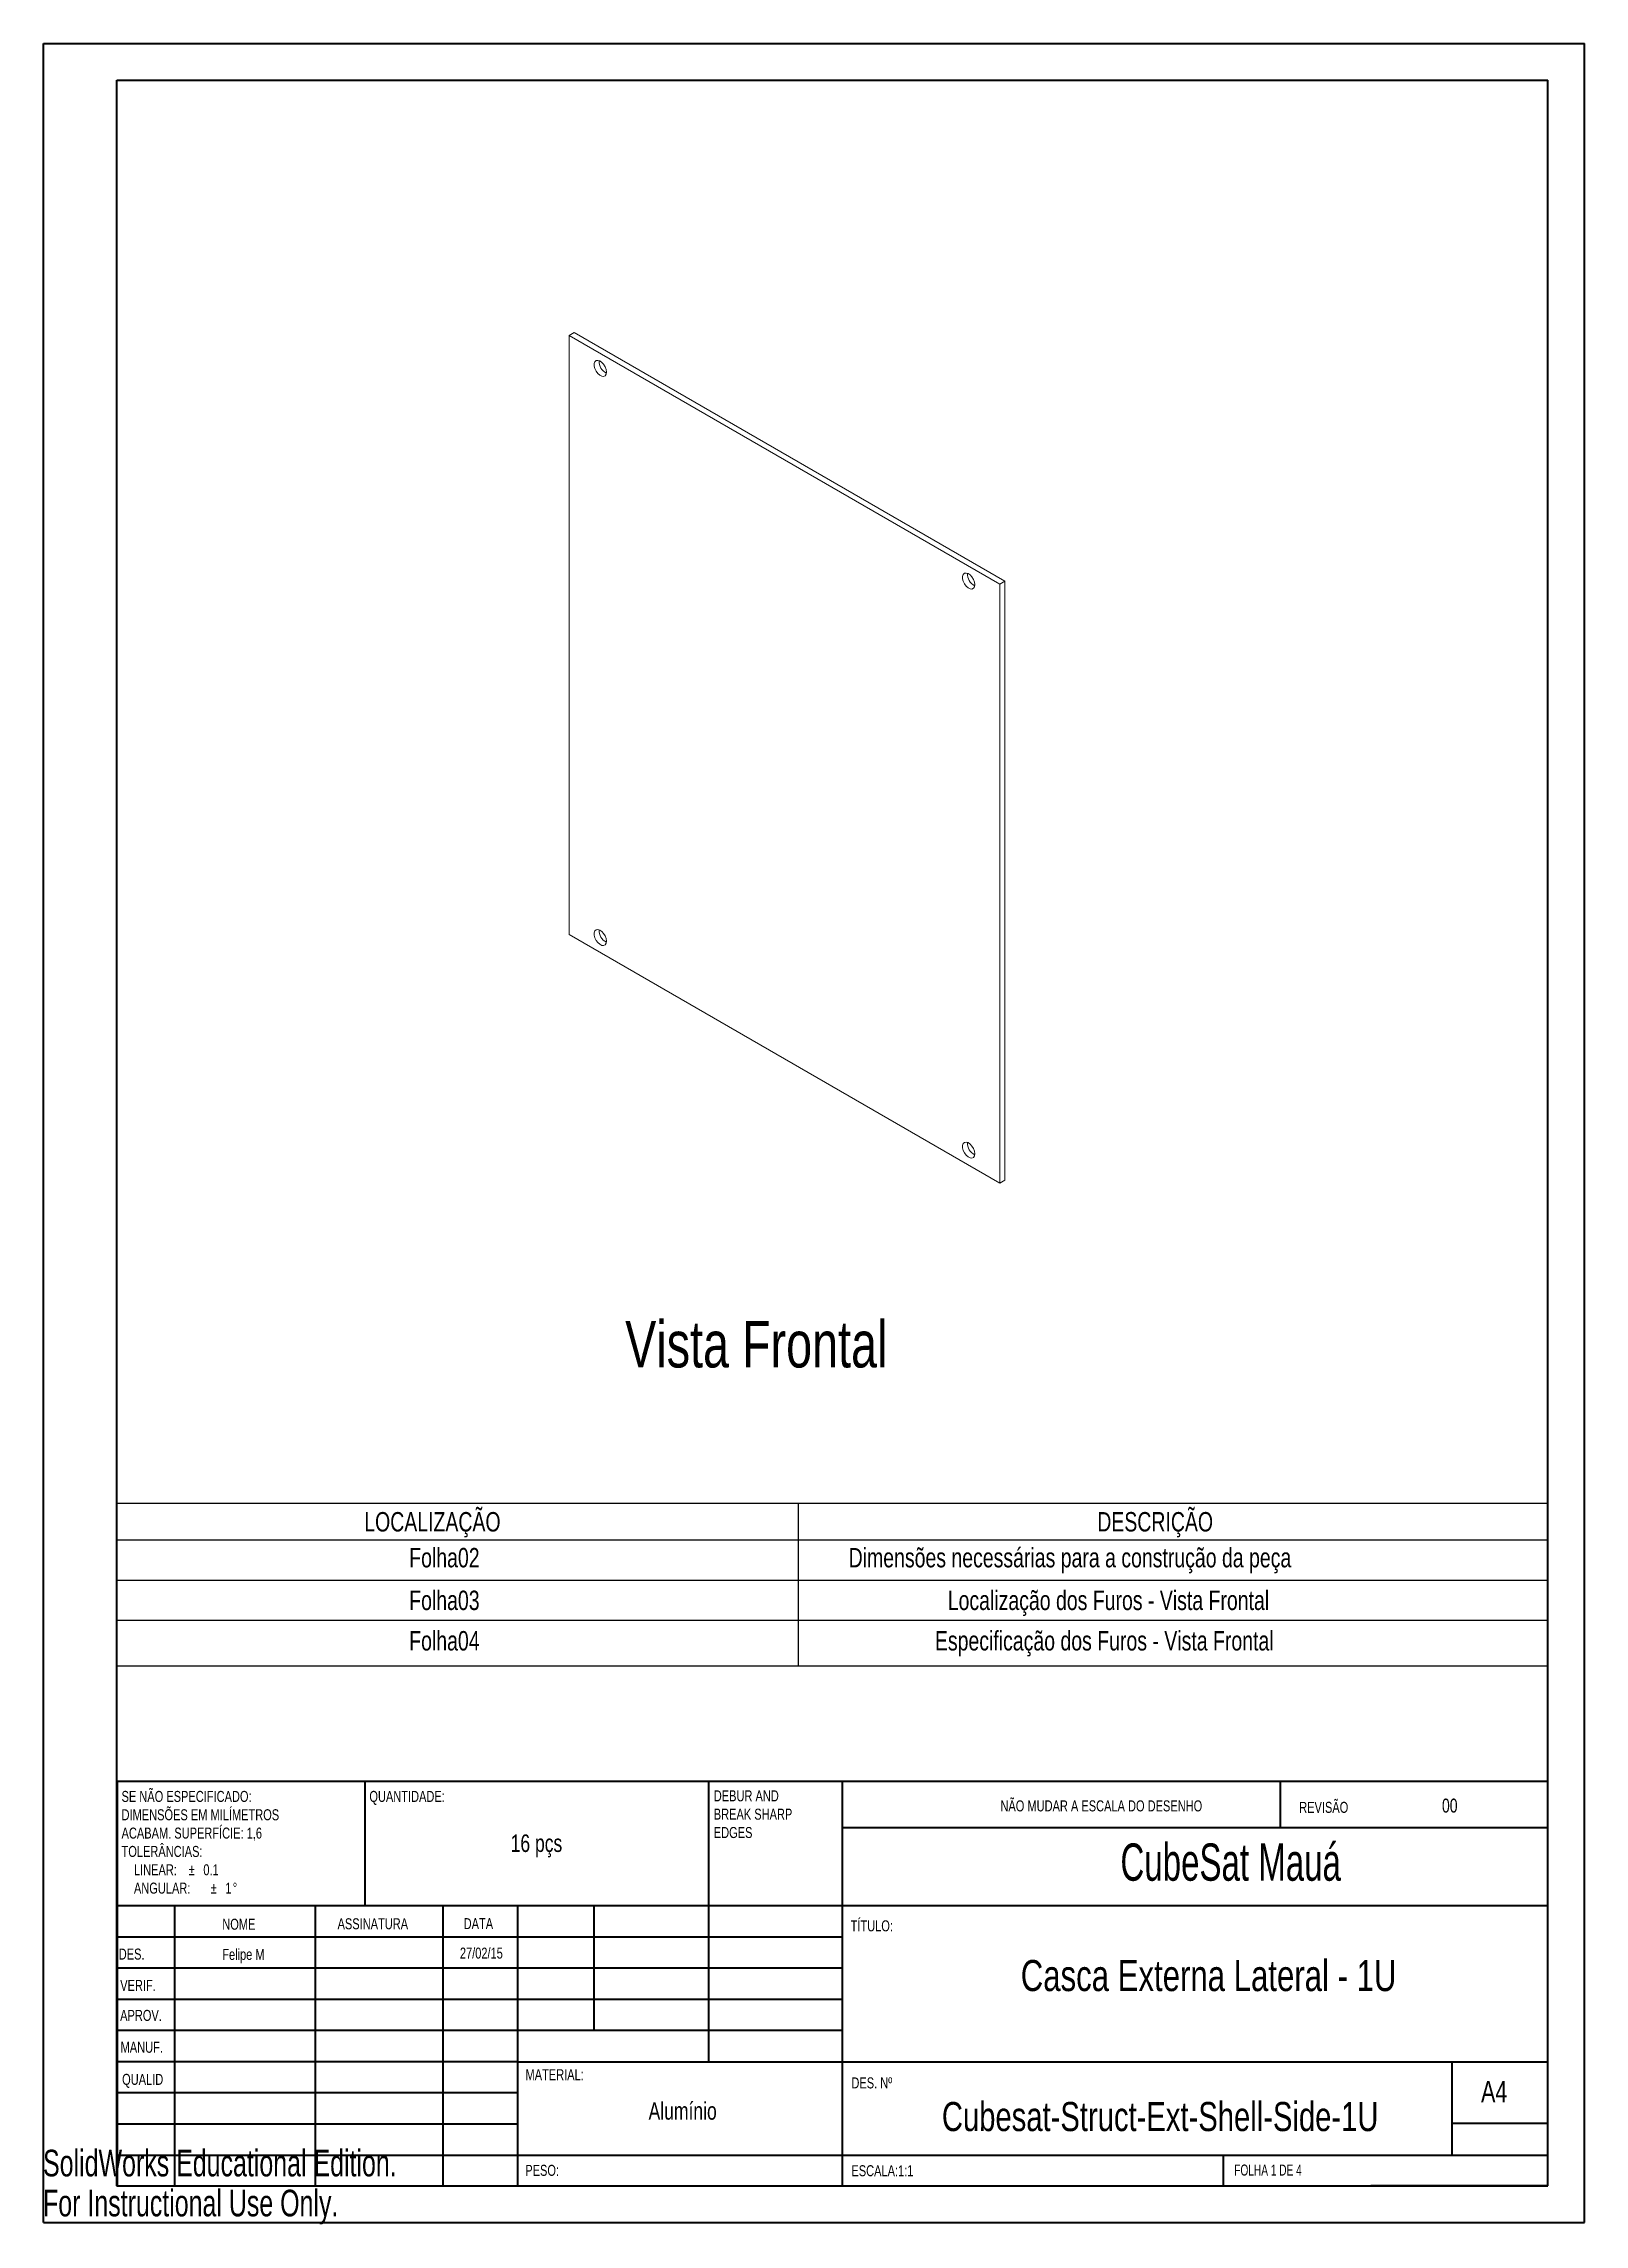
# Model space of a CAD drawing. Header units: millimetres. Extents: x 0 to 210, y 0 to 297.
import ezdxf

# ---------------------------------------------------------------- set-up
doc = ezdxf.new("R2010")
doc.units = ezdxf.units.MM
doc.layers.add('FORMAT', color=7, linetype='Continuous')
doc.styles.add('SLDTEXTSTYLE0', font='TXT', dxfattribs={"width": 0.75})
doc.styles.add('SLDTEXTSTYLE1', font='TXT', dxfattribs={"width": 0.663})
doc.styles.add('SLDTEXTSTYLE2', font='TXT', dxfattribs={"width": 0.6875})
doc.styles.add('SLDTEXTSTYLE3', font='TXT', dxfattribs={"width": 0.7})

# ---------------------------------------------------------------- blocks, each defined once
blk = doc.blocks.new('SW_NOTE_0')
at = {"color": 0, "linetype": 'Continuous', "lineweight": 0, "char_height": 1.5, "attachment_point": 1, "style": 'SLDTEXTSTYLE0'}
for s, insert in [('DEBUR AND', (0, 1.93)), ('BREAK SHARP', (0, -0.57)), ('EDGES', (0, -3.07))]:
    blk.add_mtext(s, dxfattribs=dict(at, insert=insert))
blk = doc.blocks.new('SW_NOTE_1')
at = {"color": 0, "linetype": 'Continuous', "lineweight": 0, "char_height": 1.5, "attachment_point": 1, "style": 'SLDTEXTSTYLE0'}
for s, insert in [('SE NÃO ESPECIFICADO:', (0, 1.93)), ('ACABAM. SUPERFÍCIE: 1,6', (0, -3.07)), ('DIMENSÕES EM MILÍMETROS', (0, -0.57)), ('TOLERÂNCIAS:', (0, -5.57)), ('LINEAR:', (1.69, -8.07)), ('%%p', (9.16, -8.07)), ('0.1', (11.15, -8.07)), ('ANGULAR:', (1.69, -10.57)), ('%%p', (12.16, -10.57)), ('1', (14.15, -10.57)), ('%%d', (15.16, -10.57))]:
    blk.add_mtext(s, dxfattribs=dict(at, insert=insert))
blk = doc.blocks.new('SW_TABLEANNOTATION_0')
at = {"layer": 'FORMAT', "color": 0}
for p, q in [((0, 0), (0, -22.14)), ((195, 0), (0, 0)), ((195, -22.14), (195, 0)), ((92.85, 0), (92.85, -22.14)), ((0, -4.93), (195, -4.93)), ((0, -10.46), (195, -10.46)), ((0, -15.91), (195, -15.91)), ((0, -22.14), (195, -22.14))]:
    blk.add_line(p, q, dxfattribs=at)
at = {"layer": 'FORMAT', "color": 0, "attachment_point": 1, "style": 'SLDTEXTSTYLE0'}
for s, insert, char_height in [('LOCALIZAÇÃO', (33.7, -1.16), 2.6458), ('DESCRIÇÃO', (133.61, -1.16), 2.646), ('Folha02', (39.83, -6.05), 2.646), ('Dimensões necessárias para a construção da peça', (99.72, -6.05), 2.6458), ('Folha03', (39.83, -11.87), 2.646), ('Localização dos Furos - Vista Frontal', (113.23, -11.87), 2.6458), ('Folha04', (39.83, -17.38), 2.646), ('Especificação dos Furos - Vista Frontal', (111.48, -17.38), 2.6458)]:
    blk.add_mtext(s, dxfattribs=dict(at, insert=insert, char_height=char_height))

msp = doc.modelspace()

# ---------------------------------------------------------------- linework, layer by layer
at = {"color": 7, "linetype": 'Continuous', "lineweight": 40}
for p, q in [((0.08, 0.21), (0.08, 297.21)), ((0.08, 297.21), (210.08, 297.21)), ((210.08, 0.21), (210.08, 297.21)), ((210.08, 292.21), (210.08, 297.21)), ((10.08, 292.21), (205.08, 292.21)), ((10.08, 5.21), (10.08, 292.21)), ((205.08, 5.21), (205.08, 292.21)), ((10.11, 60.37), (205.08, 60.37)), ((10.11, 60.37), (10.11, 5.12)), ((43.91, 43.37), (43.91, 60.37)), ((90.71, 60.37), (90.71, 22.12)), ((108.91, 60.37), (108.91, 5.12)), ((168.68, 54.09), (168.68, 60.46)), ((205.08, 54), (108.91, 54)), ((205.08, 43.37), (10.11, 43.37)), ((17.91, 43.37), (17.91, 5.12)), ((37.1, 43.37), (37.1, 5.12)), ((54.51, 43.37), (54.51, 5.12)), ((64.71, 5.12), (64.71, 43.37)), ((75.11, 26.37), (75.11, 43.37)), ((108.91, 39.12), (10.11, 39.12)), ((108.91, 34.87), (10.11, 34.87)), ((108.91, 30.62), (10.11, 30.62)), ((108.91, 26.37), (10.11, 26.37)), ((64.71, 22.12), (10.11, 22.12)), ((64.71, 22.12), (205.08, 22.12)), ((192.08, 9.46), (192.08, 22.21)), ((64.71, 17.87), (10.11, 17.87)), ((64.71, 13.62), (10.11, 13.62)), ((205.08, 13.71), (192.08, 13.71)), ((10.11, 9.37), (205.08, 9.37)), ((160.88, 5.21), (160.88, 9.46)), ((10.08, 5.21), (205.08, 5.21)), ((205.08, 5.21), (180.99, 5.21)), ((0.08, 0.21), (210.08, 0.21))]:
    msp.add_line(p, q, dxfattribs=at)
at = {"color": 7, "linetype": 'Continuous', "lineweight": 15}
for p, q in [((71.7, 257.43), (72.41, 257.84)), ((130.39, 223.55), (71.7, 257.43)), ((71.7, 257.43), (71.7, 175.78)), ((131.1, 223.96), (72.41, 257.84)), ((130.39, 223.55), (131.1, 223.96)), ((130.39, 141.9), (130.39, 223.55)), ((131.1, 142.31), (131.1, 223.96)), ((71.7, 175.78), (130.39, 141.9)), ((130.39, 141.9), (131.1, 142.31))]:
    msp.add_line(p, q, dxfattribs=at)
at = {"color": 7, "linetype": 'Continuous', "lineweight": 15, "flags": 128}
for points in [[(76.79, 252.45), (76.75, 252.8), (76.61, 253.16), (76.41, 253.5), (76.15, 253.77), (75.87, 253.96), (75.6, 254.04), (75.37, 254), (75.2, 253.84), (75.11, 253.59), (75.11, 253.26), (75.2, 252.91), (75.37, 252.55), (75.6, 252.24), (75.87, 252.01), (76.15, 251.87), (76.41, 251.85), (76.61, 251.95), (76.75, 252.16), (76.79, 252.45)], [(127, 223.47), (126.95, 223.82), (126.82, 224.18), (126.61, 224.51), (126.36, 224.79), (126.08, 224.98), (125.81, 225.05), (125.57, 225.01), (125.4, 224.86), (125.31, 224.6), (125.31, 224.28), (125.4, 223.92), (125.57, 223.57), (125.81, 223.26), (126.08, 223.02), (126.36, 222.89), (126.61, 222.87), (126.82, 222.97), (126.95, 223.18), (127, 223.47)], [(76.79, 174.88), (76.75, 175.23), (76.61, 175.59), (76.41, 175.92), (76.15, 176.2), (75.87, 176.39), (75.6, 176.47), (75.37, 176.42), (75.2, 176.27), (75.11, 176.02), (75.11, 175.69), (75.2, 175.34), (75.37, 174.98), (75.6, 174.67), (75.87, 174.44), (76.15, 174.3), (76.41, 174.28), (76.61, 174.38), (76.75, 174.59), (76.79, 174.88)], [(127, 145.9), (126.95, 146.24), (126.82, 146.6), (126.61, 146.94), (126.36, 147.22), (126.08, 147.41), (125.81, 147.48), (125.57, 147.44), (125.4, 147.29), (125.31, 147.03), (125.31, 146.71), (125.4, 146.35), (125.57, 146), (125.81, 145.69), (126.08, 145.45), (126.36, 145.32), (126.61, 145.3), (126.82, 145.4), (126.95, 145.61), (127, 145.9)]]:
    msp.add_lwpolyline(points, dxfattribs=at)
at = {"color": 7, "linetype": 'Continuous', "lineweight": 15}
for centre in [(77.52, 253.85), (127.72, 224.87), (77.52, 176.28), (127.72, 147.3)]:
    msp.add_arc(centre, 1.71, 175.5071, 244.4875, dxfattribs=at)

# ---------------------------------------------------------------- block references
at = {"color": 7, "linetype": 'Continuous', "lineweight": 0}
for name, p in [('SW_NOTE_1', (10.7, 57.11)), ('SW_NOTE_0', (91.42, 57.19))]:
    msp.add_blockref(name, p, dxfattribs=at)
at = {"layer": 'FORMAT'}
msp.add_blockref('SW_TABLEANNOTATION_0', (10.08, 98.21), dxfattribs=at)

# ---------------------------------------------------------------- texts
at = {"color": 7, "linetype": 'Continuous', "lineweight": 0}
for s, insert, char_height, attachment_point, style in [('QUANTIDADE:', (44.48, 59.04), 1.5, 1, 'SLDTEXTSTYLE0'), ('NÃO MUDAR A ESCALA DO DESENHO', (130.49, 57.75), 1.5, 1, 'SLDTEXTSTYLE0'), ('REVISÃO', (171.21, 57.55), 1.5, 1, 'SLDTEXTSTYLE0'), ('00', (191.73, 57.99), 1.905, 2, 'SLDTEXTSTYLE0'), ('16 pçs', (67.25, 53.1), 2.381, 2, 'SLDTEXTSTYLE0'), ('CubeSat Mauá', (161.87, 51.88), 5.08, 2, 'SLDTEXTSTYLE1'), ('NOME', (24.43, 41.62), 1.5, 1, 'SLDTEXTSTYLE0'), ('ASSINATURA', (40.14, 41.68), 1.5, 1, 'SLDTEXTSTYLE0'), ('DATA', (57.33, 41.7), 1.5, 1, 'SLDTEXTSTYLE0'), ('TÍTULO:', (110.07, 41.4), 1.5, 1, 'SLDTEXTSTYLE0'), ('DES.', (10.32, 37.55), 1.5, 1, 'SLDTEXTSTYLE0'), ('Felipe M', (27.31, 37.5), 1.499, 2, 'SLDTEXTSTYLE0'), ('27/02/15', (59.74, 37.68), 1.499, 2, 'SLDTEXTSTYLE0'), ('Casca Externa Lateral - 1U', (158.86, 35.99), 4.2333, 2, 'SLDTEXTSTYLE0'), ('VERIF.', (10.52, 33.28), 1.5, 1, 'SLDTEXTSTYLE0'), ('APROV.', (10.51, 29.19), 1.5, 1, 'SLDTEXTSTYLE0'), ('MANUF.', (10.57, 24.85), 1.5, 1, 'SLDTEXTSTYLE0'), ('MATERIAL:', (65.76, 21.11), 1.5, 1, 'SLDTEXTSTYLE0'), ('QUALID', (10.78, 20.47), 1.5, 1, 'SLDTEXTSTYLE0'), ('DES. Nº', (110.18, 19.99), 1.5, 1, 'SLDTEXTSTYLE0'), ('A4', (196, 19.52), 2.91, 1, 'SLDTEXTSTYLE0'), ('Alumínio', (87.18, 16.61), 2.381, 2, 'SLDTEXTSTYLE0'), ('Cubesat-Struct-Ext-Shell-Side-1U', (152.26, 16.64), 3.9688, 2, 'SLDTEXTSTYLE0'), ('PESO:', (65.73, 8.07), 1.499, 1, 'SLDTEXTSTYLE0'), ('ESCALA:1:1', (110.18, 8.02), 1.5, 1, 'SLDTEXTSTYLE0'), ('FOLHA 1 DE 4', (162.36, 8.11), 1.5, 1, 'SLDTEXTSTYLE2')]:
    msp.add_mtext(s, dxfattribs=dict(at, insert=insert, char_height=char_height, attachment_point=attachment_point, style=style))
at = {"color": 7, "linetype": 'Continuous', "char_height": 3.633, "attachment_point": 1, "style": 'SLDTEXTSTYLE3'}
for s, insert in [('SolidWorks Educational Edition.', (0, 10.13)), ('For Instructional Use Only.', (0, 4.68))]:
    msp.add_mtext(s, dxfattribs=dict(at, insert=insert))
at = {"layer": 'FORMAT', "insert": (79.34, 123.11), "char_height": 6.35, "attachment_point": 1, "style": 'SLDTEXTSTYLE0'}
msp.add_mtext('Vista Frontal', dxfattribs=at)

doc.saveas('drawing.dxf')
